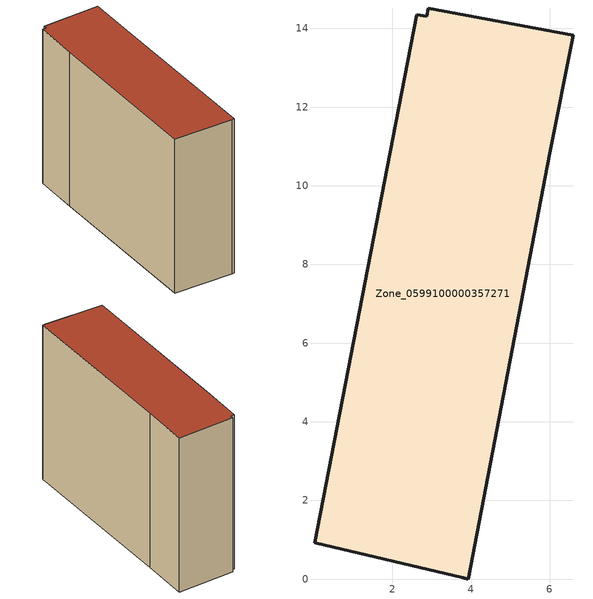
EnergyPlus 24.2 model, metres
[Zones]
Zone_0599100000357271
 floor ground (C_G): 3.8,0.03 0.03,0.93 2.08,11.59 2.63,14.35 2.88,14.32 2.91,14.52 6.59,13.83 6,10.83 3.93,0 z0
 wall outside (C_F): 2.63,14.35 2.08,11.59 0.03,0.93 3.8,0.03 3.93,0 6,10.83 6.59,13.83 2.91,14.52 2.88,14.32 2.63,14.35 z0:10.69
 roof outside (C_R): 2.91,14.52 2.88,14.32 2.63,14.35 2.08,11.59 0.03,0.93 3.8,0.03 3.93,0 6,10.83 6.59,13.83 z10.69
[BUILDING]
Pand.0599100000357271: North Axis=0; Terrain=City; Loads Convergence Tolerance Value=0.04; Temperature Convergence Tolerance Value=0.4; Solar Distribution=FullExterior; Maximum Number of Warmup Days=25; Minimum Number of Warmup Days=1
[Site:Location]
Rotterdam.The.Hague.AP_ZH_NLD Design_Conditions: Latitude=51.96; Longitude=4.45; Time Zone=1; Elevation=-4.5
[SITE:GROUNDTEMPERATURE:BUILDINGSURFACE]
18, 18, 18, 18, 18, 18, 18, 18, 18, 18, 18, 18
[MATERIAL] Thermal Absorptance=0.9; Solar Absorptance=0.7; Visible Absorptance=0.7
Name | Roughness | Thickness | Conductivity | Density | Specific Heat
G.TI.1992-2005 | MediumSmooth | 0.15 | 0.06 | 540 | 1210
F.TI.1992-2005 | Rough | 0.3 | 0.12 | 1920 | 840
R.TI.1992-2005 | MediumRough | 0.2 | 0.08 | 1500 | 1000
[CONSTRUCTION]
C_G: G.TI.1992-2005
C_F: F.TI.1992-2005
C_R: R.TI.1992-2005
[ZONE]
Zone_0599100000357271: Type=1; Multiplier=1; Ceiling Height=Autocalculate; Volume=Autocalculate; Floor Area=autocalculate; Part of Total Floor Area=Yes
[ZONEINFILTRATION:DESIGNFLOWRATE]
Infil_Zone_0599100000357271: Zone or ZoneList or Space or SpaceList=Zone_0599100000357271; Schedule=AlwaysOn; Design Flow Rate Calculation Method=Flow/Area; Flow Rate per Floor Area=0.0015; Constant Term Coefficient=1; Temperature Term Coefficient=0; Velocity Term Coefficient=0; Velocity Squared Term Coefficient=0
[HVACTEMPLATE:ZONE:IDEALLOADSAIRSYSTEM]
Zone_0599100000357271: Maximum Heating Supply Air Temperature=50; Minimum Cooling Supply Air Temperature=13; Maximum Heating Supply Air Humidity Ratio=0.0156; Minimum Cooling Supply Air Humidity Ratio=0.0077; Heating Limit=NoLimit; Cooling Limit=NoLimit; Dehumidification Control Type=ConstantSensibleHeatRatio; Cooling Sensible Heat Ratio=0.7; Dehumidification Setpoint=60; Humidification Control Type=None; Humidification Setpoint=30; Outdoor Air Method=None; Outdoor Air Flow Rate per Person=0.00944; Outdoor Air Flow Rate per Zone Floor Area=0; Outdoor Air Flow Rate per Zone=0; Demand Controlled Ventilation Type=None; Outdoor Air Economizer Type=NoEconomizer; Heat Recovery Type=None; Sensible Heat Recovery Effectiveness=0.7; Latent Heat Recovery Effectiveness=0.65
[ZONECONTROL:THERMOSTAT]
ThermostatControl_Zone_0599100000357271: Zone or ZoneList=Zone_0599100000357271; Control Type Schedule=DualSetpointControlType; Control 1=Thermostat_Zone_0599100000357271; Temperature Difference Between Cutout And Setpoint=0
[THERMOSTATSETPOINT:DUALSETPOINT]
Thermostat_Zone_0599100000357271: Heating Setpoint Temperature Schedule=HeatingSetpoint_Zone_0599100000357271; Cooling Setpoint Temperature Schedule=CoolingSetpoint_Zone_0599100000357271
[SCHEDULE:COMPACT]
HeatingSetpoint_Zone_0599100000357271: Through: 12/31, For: AllDays, Until: 24:00, 21
CoolingSetpoint_Zone_0599100000357271: Through: 12/31, For: AllDays, Until: 24:00, 24
DualSetpointControlType: Through: 12/31, For: AllDays, Until: 24:00, 4
AlwaysOn: Through: 12/31, For: AllDays, Until: 24:00, 1
